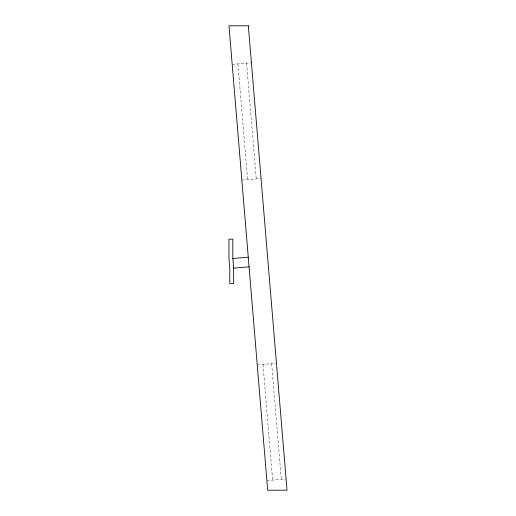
<?xml version="1.0" encoding="UTF-8"?>
<svg xmlns="http://www.w3.org/2000/svg" width="516" height="516" viewBox="0 0 516 516"><rect width="100%" height="100%" fill="white"/><g stroke="black" fill="none" stroke-linecap="round" stroke-linejoin="round"><path stroke-width="0.39" stroke-dasharray="2.58 1.94" d="M232.194 64.365L251.415 62.765M241.836 180.065L261.051 178.465M257.239 364.857L276.453 363.258M266.875 480.557L286.096 478.958M246.609 63.165L256.252 178.865M271.648 363.657L281.291 479.358M237.947 63.887L247.59 179.587M262.986 364.38L272.629 480.08"/><path stroke-width="0.77" d="M232.839 258.484L232.839 239.134L228.969 239.134L228.969 258.484L229.775 268.127L229.775 283.606L233.645 283.606L233.645 268.127L232.839 258.484L248.267 257.2M233.645 268.127L249.067 266.837M248.331 25.8L228.981 25.8L267.681 490.2L287.031 490.2L248.331 25.8"/></g></svg>
